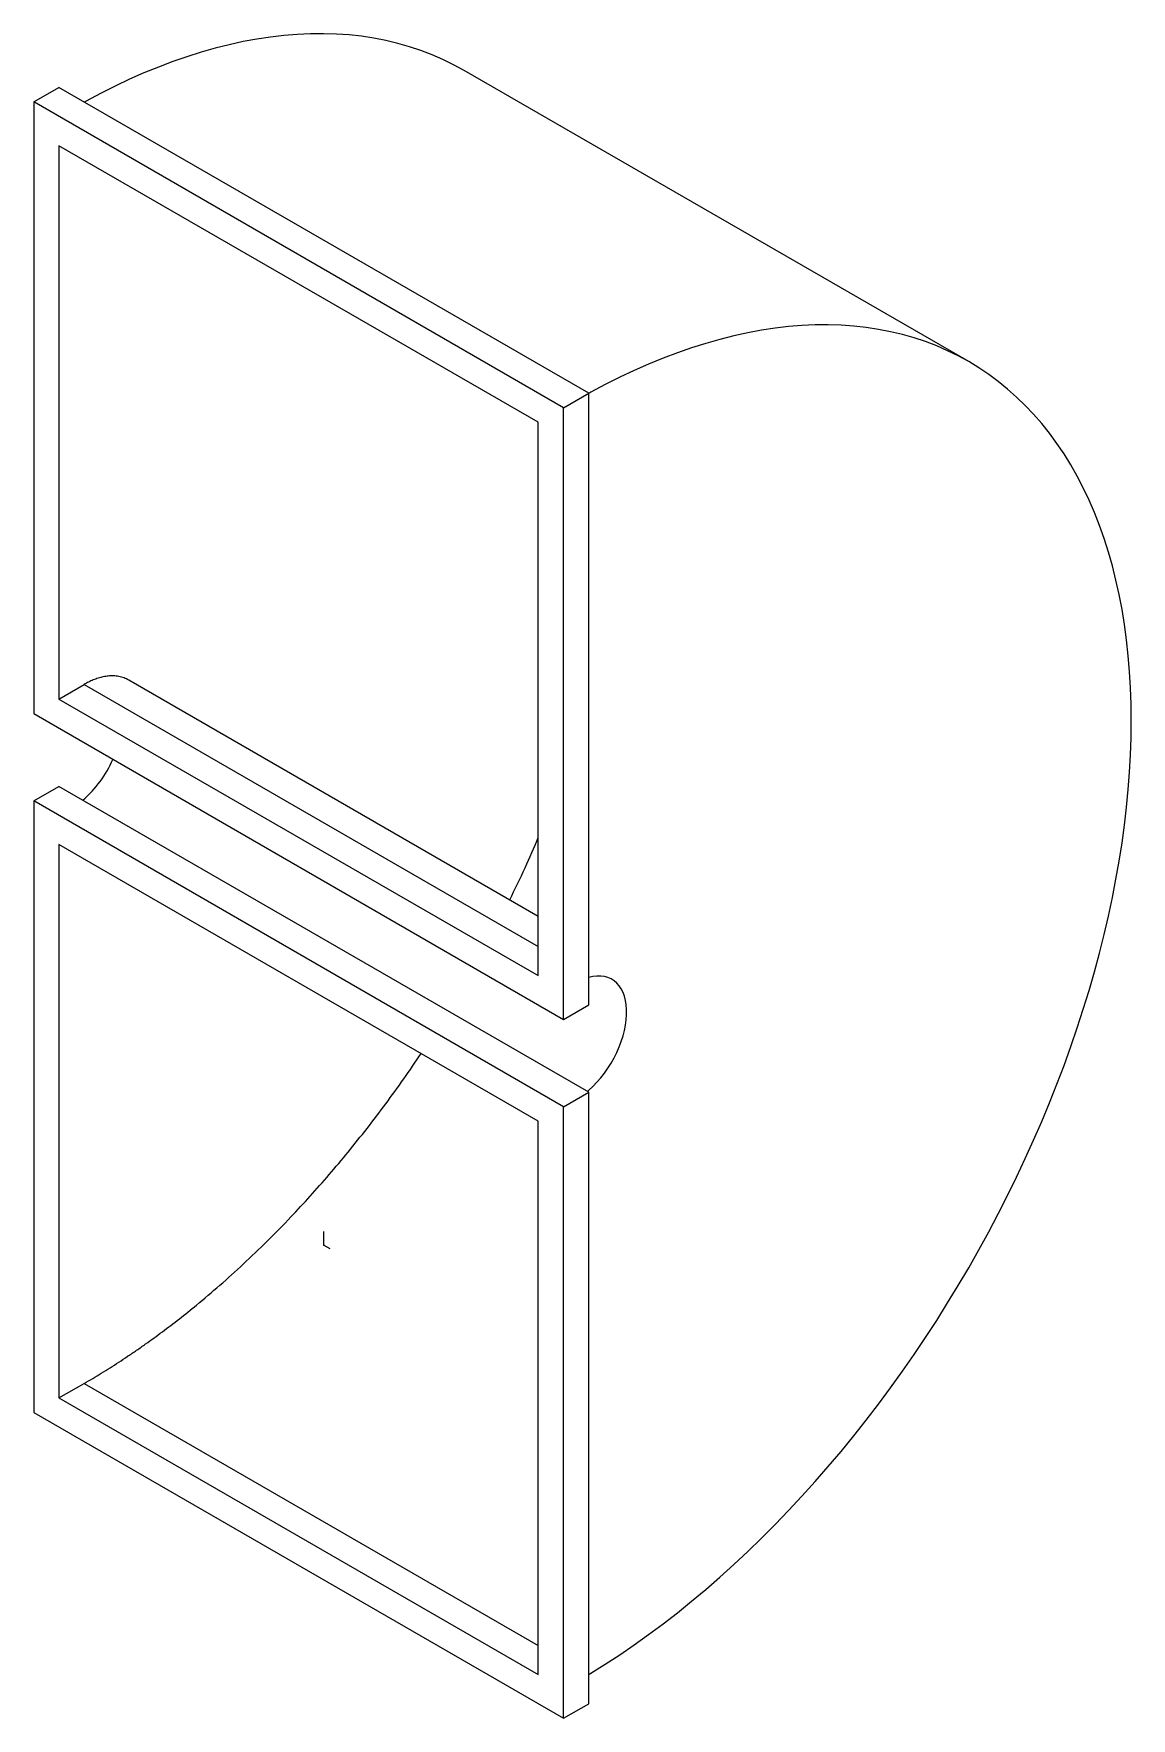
# Paper-space layout '_Isometric' of a CAD drawing. Header units: inches. Extents: x -8.1 to 22.6, y -13.3 to 34.
import ezdxf

# ---------------------------------------------------------------- set-up
doc = ezdxf.new("R2010")
doc.units = ezdxf.units.IN
doc.header["$MEASUREMENT"] = 0
doc.header["$PDSIZE"] = -1

psp = doc.layouts.new('_Isometric')

# ---------------------------------------------------------------- linework, layer by layer
at = {"color": 7, "linetype": 'Continuous', "lineweight": 25}
for p, q in [((18.07, 24.77), (3.928, 32.934)), ((-8.132, 32.049), (-7.425, 32.457)), ((7.425, 23.885), (-7.425, 32.457)), ((-8.132, 32.049), (-8.132, 14.901)), ((6.718, 23.476), (-8.132, 32.049)), ((-7.425, 30.824), (-7.425, 15.31)), ((6.01, 23.068), (-7.425, 30.824)), ((6.718, 23.476), (7.425, 23.885)), ((7.425, 6.737), (7.425, 23.885)), ((6.718, 6.329), (6.718, 23.476)), ((6.01, 7.554), (6.01, 23.068)), ((-7.425, 15.31), (-6.718, 15.718)), ((-6.718, 15.718), (6.01, 8.37)), ((6.01, 9.215), (-5.468, 15.842)), ((-7.425, 15.31), (6.01, 7.554)), ((-8.132, 14.901), (6.718, 6.329)), ((-8.132, 12.452), (-7.425, 12.86)), ((7.425, 4.288), (-7.425, 12.86)), ((-8.132, 12.452), (-8.132, -4.696)), ((6.718, 3.879), (-8.132, 12.452)), ((-7.425, 11.227), (-7.425, -4.287)), ((6.01, 3.471), (-7.425, 11.227)), ((6.718, 6.329), (7.425, 6.737)), ((6.718, 3.879), (7.425, 4.288)), ((7.425, -12.86), (7.425, 4.288)), ((6.718, -13.268), (6.718, 3.879)), ((6.01, -12.043), (6.01, 3.471)), ((-7.425, -4.287), (-6.718, -3.879)), ((-6.718, -3.879), (6.01, -11.227)), ((-8.132, -4.696), (6.718, -13.268)), ((-7.425, -4.287), (6.01, -12.043)), ((6.718, -13.268), (7.425, -12.86))]:
    psp.add_line(p, q, dxfattribs=at)
at = {"color": 7, "linetype": 'Continuous'}
for q in [(0, 0.383), (0.166, -0.096)]:
    psp.add_line((0, 0), q, dxfattribs=at)
at = {"color": 7, "linetype": 'Continuous', "lineweight": 25, "flags": 128}
for points in [[(3.928, 32.934), (3.637, 33.093), (3.338, 33.239), (3.032, 33.373), (2.719, 33.493), (2.399, 33.599), (2.073, 33.692), (1.74, 33.772), (1.402, 33.837), (1.057, 33.89), (0.707, 33.928), (0.352, 33.953), (-0.009, 33.964), (-0.374, 33.961), (-0.744, 33.944), (-1.118, 33.914), (-1.496, 33.87), (-1.878, 33.812), (-2.264, 33.74), (-2.653, 33.655), (-3.045, 33.557), (-3.44, 33.445), (-3.837, 33.319), (-4.236, 33.18), (-4.638, 33.028), (-5.041, 32.863), (-5.445, 32.685), (-5.851, 32.494), (-6.257, 32.29), (-6.664, 32.073), (-6.713, 32.046)], [(7.425, -12.039), (7.478, -12.006), (7.885, -11.753), (8.292, -11.487), (8.697, -11.21), (9.102, -10.922), (9.505, -10.621), (9.906, -10.31), (10.305, -9.988), (10.703, -9.655), (11.097, -9.311), (11.489, -8.957), (11.878, -8.593), (12.264, -8.219), (12.646, -7.836), (13.024, -7.443), (13.398, -7.042), (13.768, -6.631), (14.134, -6.212), (14.494, -5.785), (14.849, -5.35), (15.199, -4.908), (15.544, -4.458), (15.882, -4.001), (16.215, -3.538), (16.541, -3.068), (16.861, -2.593), (17.174, -2.111), (17.48, -1.624), (17.779, -1.132), (18.071, -0.636), (18.355, -0.135), (18.632, 0.37), (18.9, 0.879), (19.161, 1.391), (19.413, 1.905), (19.656, 2.423), (19.891, 2.943), (20.118, 3.464), (20.335, 3.987), (20.543, 4.512), (20.742, 5.037), (20.932, 5.563), (21.112, 6.088), (21.282, 6.614), (21.443, 7.139), (21.594, 7.663), (21.735, 8.185), (21.866, 8.706), (21.987, 9.225), (22.097, 9.742), (22.198, 10.255), (22.287, 10.766), (22.367, 11.273), (22.436, 11.776), (22.494, 12.275), (22.542, 12.77), (22.579, 13.26), (22.606, 13.744), (22.622, 14.224), (22.627, 14.697), (22.622, 15.164), (22.606, 15.625), (22.579, 16.079), (22.542, 16.525), (22.494, 16.965), (22.436, 17.397), (22.367, 17.82), (22.287, 18.236), (22.198, 18.642), (22.097, 19.04), (21.987, 19.429), (21.866, 19.809), (21.735, 20.178), (21.594, 20.538), (21.443, 20.888), (21.282, 21.227), (21.112, 21.556), (20.932, 21.874), (20.742, 22.18), (20.543, 22.476), (20.335, 22.76), (20.118, 23.032), (19.891, 23.292), (19.656, 23.541), (19.413, 23.777), (19.161, 24.001), (18.9, 24.212), (18.632, 24.41), (18.355, 24.596), (18.071, 24.769), (17.779, 24.929), (17.48, 25.075), (17.174, 25.209), (16.861, 25.329), (16.541, 25.435), (16.215, 25.528), (15.882, 25.608), (15.544, 25.673), (15.199, 25.725), (14.849, 25.764), (14.494, 25.789), (14.134, 25.799), (13.768, 25.797), (13.398, 25.78), (13.024, 25.75), (12.646, 25.706), (12.264, 25.648), (11.878, 25.576), (11.489, 25.491), (11.097, 25.393), (10.703, 25.28), (10.305, 25.155), (9.906, 25.016), (9.505, 24.864), (9.102, 24.699), (8.697, 24.521), (8.292, 24.33), (7.885, 24.126), (7.478, 23.909), (7.425, 23.88)], [(7.389, 4.308), (7.427, 4.342), (7.542, 4.449), (7.654, 4.565), (7.761, 4.689), (7.863, 4.821), (7.96, 4.959), (8.05, 5.102), (8.133, 5.25), (8.208, 5.402), (8.275, 5.555), (8.334, 5.71), (8.383, 5.865), (8.423, 6.019), (8.454, 6.17), (8.474, 6.319), (8.484, 6.463), (8.484, 6.601), (8.474, 6.734), (8.454, 6.859), (8.423, 6.975), (8.383, 7.083), (8.334, 7.181), (8.275, 7.268), (8.208, 7.344), (8.133, 7.408), (8.05, 7.46), (7.96, 7.5), (7.863, 7.527), (7.761, 7.54), (7.654, 7.541), (7.542, 7.528), (7.427, 7.503), (7.425, 7.502)]]:
    psp.add_lwpolyline(points, dxfattribs=at)
at = {"color": 7, "linetype": 'Continuous', "lineweight": 25}
psp.add_arc((-8.88, 14.921), 3.243, 310.9709, 336.3194, dxfattribs=at)
for points, knots in [([(-5.469, 15.84), (-5.511, 15.863), (-5.599, 15.909), (-5.743, 15.946), (-5.892, 15.962), (-6.038, 15.956), (-6.182, 15.934), (-6.323, 15.896), (-6.459, 15.847), (-6.59, 15.788), (-6.676, 15.741), (-6.718, 15.718)], [0, 0, 0, 0, 0.126615, 0.262138, 0.383942, 0.500285, 0.610381, 0.715589, 0.814844, 0.909443, 1, 1, 1, 1]), ([(5.21, 9.678), (5.355, 9.978), (5.636, 10.558), (5.888, 11.145), (6.01, 11.428)], [0, 0, 0, 0, 0.5180897, 1, 1, 1, 1]), ([(-6.718, -3.879), (-6.638, -3.833), (-6.478, -3.74), (-6.236, -3.593), (-5.992, -3.441), (-5.746, -3.283), (-5.498, -3.119), (-5.247, -2.949), (-4.922, -2.722), (-4.523, -2.431), (-4.047, -2.068), (-3.51, -1.637), (-2.911, -1.128), (-2.251, -0.532), (-1.585, 0.108), (-0.961, 0.745), (-0.382, 1.37), (0.152, 1.976), (0.685, 2.61), (1.214, 3.272), (1.734, 3.958), (2.241, 4.656), (2.564, 5.132), (2.724, 5.368)], [0, 0, 0, 0, 0.023453, 0.047159, 0.071119, 0.095332, 0.119797, 0.144511, 0.169471, 0.21588, 0.26315, 0.311289, 0.377088, 0.44438, 0.513222, 0.583635, 0.640982, 0.699216, 0.75836, 0.818493, 0.879587, 0.940304, 1, 1, 1, 1])]:
    psp.add_open_spline(points, degree=3, knots=knots, dxfattribs=at)
at = {"color": 7, "linetype": 'Continuous'}
psp.add_point((0, 0), dxfattribs=at)

doc.saveas('drawing.dxf')
